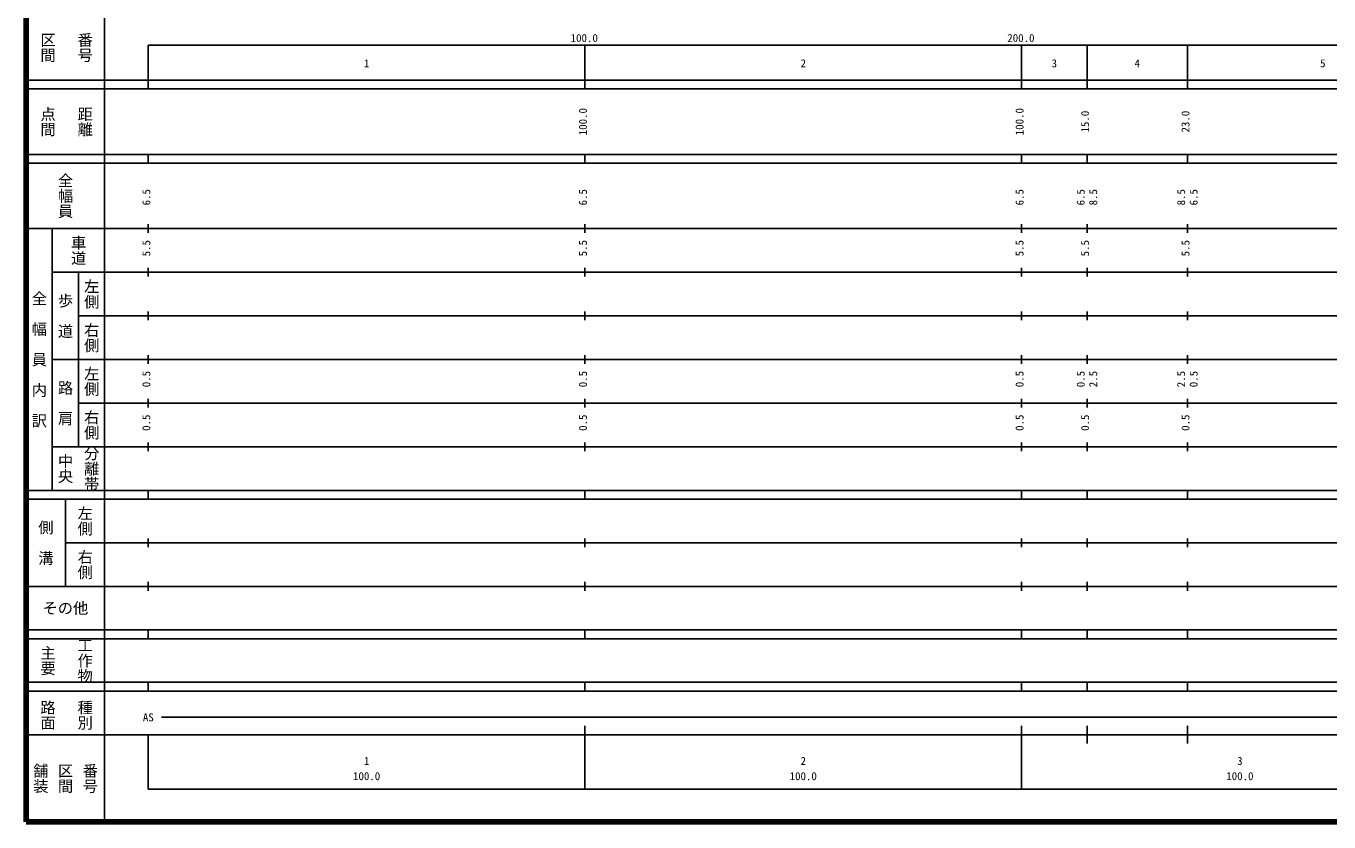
# Model space of a CAD drawing. Units: millimetres on the paper, enlarged 1000 times. Extents: x 40000 to 680000, y 20000 to 380000.
# Drawn here: x 40000 to 338397, y 20000 to 202409 of the extents above; entities that cross this region are included whole.
import ezdxf
from ezdxf.enums import TextEntityAlignment as Align

# ---------------------------------------------------------------- set-up
doc = ezdxf.new("R2010")
doc.units = ezdxf.units.MM
doc.header["$LTSCALE"] = 1000
doc.layers.add('M-TTL', color=2, linetype='Continuous', lineweight=140)
doc.layers.add('M-TTL-BAND', color=7, linetype='Continuous', lineweight=25)
doc.styles.add('@ＭＳ ゴシック', font='')
doc.styles.add('ＭＳ ゴシック', font='')
doc.styles.get('@ＭＳ ゴシック').set_extended_font_data('@MS Gothic')
doc.styles.get('ＭＳ ゴシック').set_extended_font_data('MS Gothic')

msp = doc.modelspace()

# ---------------------------------------------------------------- linework, layer by layer
at = {"layer": 'M-TTL'}
for p, q in [((40000, 380000), (40000, 20000)), ((40000, 20000), (680000, 20000))]:
    msp.add_line(p, q, dxfattribs=at)
at = {"layer": 'M-TTL-BAND'}
for p, q in [((58000, 370000), (58000, 20000)), ((68000, 198000), (579000, 198000)), ((68000, 198000), (68000, 188000)), ((168000, 188000), (168000, 198000)), ((268000, 188000), (268000, 198000)), ((283000, 188000), (283000, 198000)), ((306000, 188000), (306000, 198000)), ((40000, 190000), (579000, 190000)), ((40000, 188000), (579000, 188000)), ((40000, 173000), (579000, 173000)), ((40000, 171000), (579000, 171000)), ((68000, 171000), (68000, 173000)), ((168000, 171000), (168000, 173000)), ((268000, 171000), (268000, 173000)), ((283000, 171000), (283000, 173000)), ((306000, 171000), (306000, 173000)), ((40000, 156000), (579000, 156000)), ((46000, 96000), (46000, 156000)), ((68000, 155000), (68000, 157000)), ((168000, 155000), (168000, 157000)), ((268000, 155000), (268000, 157000)), ((283000, 155000), (283000, 157000)), ((306000, 155000), (306000, 157000)), ((68000, 145000), (68000, 147000)), ((168000, 145000), (168000, 147000)), ((268000, 145000), (268000, 147000)), ((283000, 145000), (283000, 147000)), ((306000, 145000), (306000, 147000)), ((46000, 146000), (579000, 146000)), ((52000, 146000), (52000, 106000)), ((52000, 136000), (579000, 136000)), ((68000, 135000), (68000, 137000)), ((168000, 135000), (168000, 137000)), ((268000, 135000), (268000, 137000)), ((283000, 135000), (283000, 137000)), ((306000, 135000), (306000, 137000)), ((46000, 126000), (579000, 126000)), ((68000, 125000), (68000, 127000)), ((168000, 125000), (168000, 127000)), ((268000, 125000), (268000, 127000)), ((283000, 125000), (283000, 127000)), ((306000, 125000), (306000, 127000)), ((68000, 115000), (68000, 117000)), ((168000, 115000), (168000, 117000)), ((268000, 115000), (268000, 117000)), ((283000, 115000), (283000, 117000)), ((306000, 115000), (306000, 117000)), ((52000, 116000), (579000, 116000)), ((46000, 106000), (579000, 106000)), ((68000, 105000), (68000, 107000)), ((168000, 105000), (168000, 107000)), ((268000, 105000), (268000, 107000)), ((283000, 105000), (283000, 107000)), ((306000, 105000), (306000, 107000)), ((40000, 96000), (579000, 96000)), ((68000, 94000), (68000, 96000)), ((168000, 94000), (168000, 96000)), ((268000, 94000), (268000, 96000)), ((283000, 94000), (283000, 96000)), ((306000, 94000), (306000, 96000)), ((40000, 94000), (579000, 94000)), ((49000, 94000), (49000, 74000)), ((49000, 84000), (579000, 84000)), ((68000, 83000), (68000, 85000)), ((168000, 83000), (168000, 85000)), ((268000, 83000), (268000, 85000)), ((283000, 83000), (283000, 85000)), ((306000, 83000), (306000, 85000)), ((68000, 73000), (68000, 75000)), ((168000, 73000), (168000, 75000)), ((268000, 73000), (268000, 75000)), ((283000, 73000), (283000, 75000)), ((306000, 73000), (306000, 75000)), ((40000, 74000), (579000, 74000)), ((40000, 64000), (579000, 64000)), ((68000, 62000), (68000, 64000)), ((168000, 62000), (168000, 64000)), ((268000, 62000), (268000, 64000)), ((283000, 62000), (283000, 64000)), ((306000, 62000), (306000, 64000)), ((40000, 62000), (579000, 62000)), ((40000, 52000), (579000, 52000)), ((68000, 50000), (68000, 52000)), ((168000, 50000), (168000, 52000)), ((268000, 50000), (268000, 52000)), ((283000, 50000), (283000, 52000)), ((306000, 50000), (306000, 52000)), ((40000, 50000), (579000, 50000)), ((71000, 44000), (565000, 44000)), ((168000, 27500), (168000, 42000)), ((268000, 27500), (268000, 42000)), ((283000, 38000), (283000, 42000)), ((306000, 38000), (306000, 42000)), ((40000, 40000), (579000, 40000)), ((68000, 40000), (68000, 27500)), ((68000, 27500), (579000, 27500))]:
    msp.add_line(p, q, dxfattribs=at)

# ---------------------------------------------------------------- texts
at = {"layer": 'M-TTL-BAND', "style": '@ＭＳ ゴシック'}
for s, p in [('区間', (45000, 197500)), ('番号', (53500, 197500)), ('点間', (45000, 180500)), ('距離', (53500, 180500)), ('全幅員', (49000, 163500)), ('車道', (52000, 151000)), ('左側', (55000, 141000)), ('全\u3000幅\u3000員\u3000内\u3000訳', (43000, 126000)), ('歩\u3000道', (49000, 136000)), ('右側', (55000, 131000)), ('左側', (55000, 121000)), ('路\u3000肩', (49000, 116000)), ('右側', (55000, 111000)), ('分離帯', (55000, 101000)), ('中央', (49000, 101000)), ('左側', (53500, 89000)), ('側\u3000溝', (44500, 84000)), ('右側', (53500, 79000)), ('主要', (45000, 57000)), ('工作物', (53500, 57000)), ('路面', (45000, 44500)), ('種別', (53500, 44500)), ('舗装', (43333, 30000)), ('区間', (49000, 30000)), ('番号', (54667, 30000))]:
    msp.add_text(s, height=2566, rotation=270, dxfattribs=at).set_placement(p, align=Align.MIDDLE_CENTER)
at = {"layer": 'M-TTL-BAND', "style": 'ＭＳ ゴシック'}
for s, p in [('100.0', (167844, 198195)), ('200.0', (267844, 198195)), ('1', (118000, 192405)), ('2', (218000, 192405)), ('3', (275500, 192405)), ('4', (294500, 192405)), ('5', (337000, 192405)), ('AS', (68000, 42500)), ('1', (118000, 32523)), ('2', (218000, 32523)), ('3', (318000, 32523)), ('100.0', (118000, 29033)), ('100.0', (218000, 29033)), ('100.0', (318000, 29033))]:
    msp.add_text(s, height=1833, dxfattribs=at).set_placement(p, align=Align.BOTTOM_CENTER)
for s, p in [('100.0', (169000, 180500)), ('100.0', (269000, 180500)), ('15.0', (284000, 180500)), ('23.0', (307000, 180500)), ('6.5', (69000, 163174)), ('6.5', (169000, 163174)), ('6.5', (269000, 163174)), ('6.5', (283000, 163174)), ('8.5', (285870, 163174)), ('8.5', (306000, 163174)), ('6.5', (308870, 163174)), ('5.5', (69000, 151500)), ('5.5', (169000, 151500)), ('5.5', (269000, 151500)), ('5.5', (284000, 151500)), ('5.5', (307000, 151500)), ('0.5', (69000, 121500)), ('0.5', (169000, 121500)), ('0.5', (269000, 121500)), ('0.5', (283000, 121500)), ('2.5', (285870, 121500)), ('2.5', (306000, 121500)), ('0.5', (308870, 121500)), ('0.5', (69000, 111500)), ('0.5', (169000, 111500)), ('0.5', (269000, 111500)), ('0.5', (284000, 111500)), ('0.5', (307000, 111500))]:
    msp.add_text(s, height=1833, rotation=90, dxfattribs=at).set_placement(p, align=Align.BOTTOM_CENTER)
msp.add_text('その他', height=2566, dxfattribs=at).set_placement((49000, 69000), align=Align.MIDDLE_CENTER)

doc.saveas('drawing.dxf')
